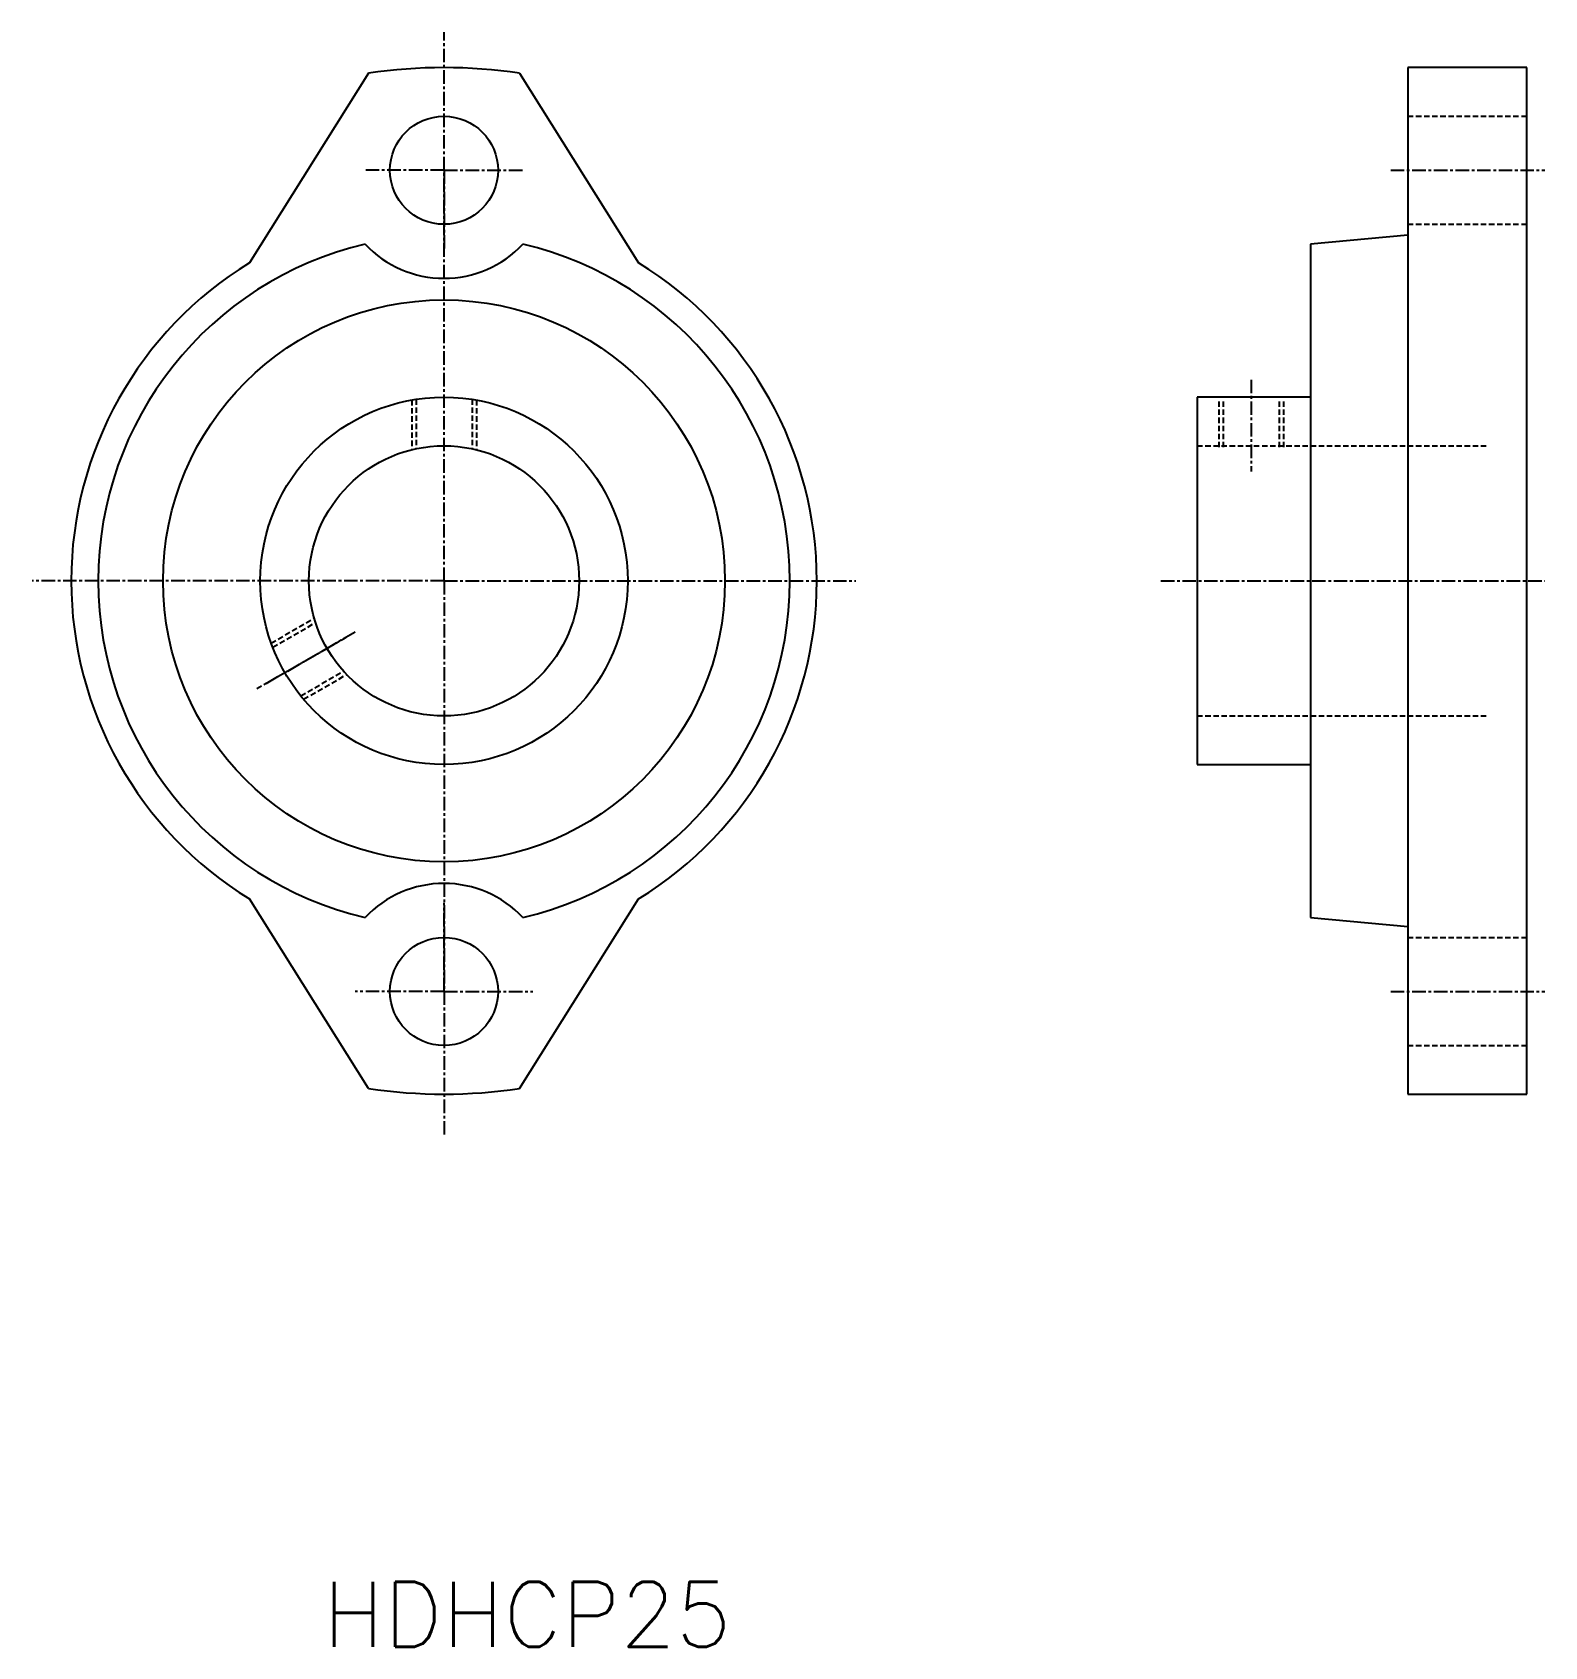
# Model space of a CAD drawing. Extents: x -22847 to -19844, y 30600 to 37216.
# Drawn here: x -22847.4 to -22707.5, y 37066.7 to 37216.1 of the extents above; entities outside this region: 1.
import ezdxf
from ezdxf.enums import TextEntityAlignment as Align

# ---------------------------------------------------------------- set-up
doc = ezdxf.new("R2010")
doc.units = 0
doc.header["$PDMODE"] = 1
doc.linetypes.add('CENTER', pattern=[2, 1.25, -0.25, 0.25, -0.25])
doc.linetypes.add('DASHED', pattern=[0.75, 0.5, -0.25])
doc.layers.get('0').update_dxf_attribs({"linetype": 'CONTINUOUS'})
doc.layers.add('CENTER', color=1, linetype='CENTER')
doc.styles.add('MISUMI', font='txt.shx')

msp = doc.modelspace()

# ---------------------------------------------------------------- linework, layer by layer
at = {"color": 7, "linetype": 'CONTINUOUS'}
for p, q in [((-22816.34, 37212.33), (-22827.34, 37194.78)), ((-22802.34, 37212.33), (-22791.34, 37194.78)), ((-22709.14, 37212.85), (-22720.14, 37212.85)), ((-22720.14, 37212.85), (-22720.14, 37117.85)), ((-22709.14, 37117.85), (-22709.14, 37212.85)), ((-22720.14, 37197.35), (-22729.14, 37196.51)), ((-22729.14, 37196.51), (-22729.14, 37134.19)), ((-22739.64, 37182.35), (-22739.64, 37148.35)), ((-22729.14, 37182.35), (-22739.64, 37182.35)), ((-22739.64, 37148.35), (-22729.14, 37148.35)), ((-22816.34, 37118.37), (-22827.34, 37135.92)), ((-22802.34, 37118.37), (-22791.34, 37135.92)), ((-22729.14, 37134.19), (-22720.14, 37133.35)), ((-22720.14, 37117.85), (-22709.14, 37117.85))]:
    msp.add_line(p, q, dxfattribs=at)
at = {"color": 3, "linetype": 'DASHED'}
for p, q in [((-22720.14, 37208.35), (-22709.14, 37208.35)), ((-22720.14, 37198.35), (-22709.14, 37198.35)), ((-22812.33, 37182.08), (-22812.33, 37177.49)), ((-22811.92, 37182.15), (-22811.92, 37177.58)), ((-22806.74, 37182.15), (-22806.74, 37177.58)), ((-22806.33, 37182.08), (-22806.33, 37177.48)), ((-22737.64, 37181.96), (-22737.64, 37177.46)), ((-22737.23, 37181.96), (-22737.23, 37177.46)), ((-22732.04, 37181.96), (-22732.04, 37177.46)), ((-22731.64, 37181.96), (-22731.64, 37177.46)), ((-22739.64, 37177.85), (-22712.64, 37177.85)), ((-22825.33, 37159.59), (-22821.35, 37161.89)), ((-22825.19, 37159.2), (-22821.23, 37161.49)), ((-22822.6, 37154.71), (-22818.64, 37157)), ((-22822.33, 37154.39), (-22818.35, 37156.69)), ((-22739.64, 37152.85), (-22712.64, 37152.85)), ((-22720.14, 37132.35), (-22709.14, 37132.35)), ((-22720.14, 37122.35), (-22709.14, 37122.35))]:
    msp.add_line(p, q, dxfattribs=at)
at = {"color": 7, "linetype": 'CONTINUOUS'}
for centre, radius in [((-22809.34, 37203.35), 5), ((-22809.34, 37165.35), 26), ((-22809.34, 37165.35), 17), ((-22809.34, 37165.35), 12.5), ((-22809.34, 37127.35), 5)]:
    msp.add_circle(centre, radius, dxfattribs=at)
for centre, radius, start, end in [((-22809.34, 37165.35), 47.5, 81.5255, 98.4745), ((-22809.34, 37165.35), 32, 103.1736, 256.8264), ((-22809.34, 37203.35), 10, 223.1736, 316.8264), ((-22809.34, 37165.35), 32, 283.1736, 76.8264), ((-22809.34, 37165.35), 34.5, 121.449, 238.551), ((-22809.34, 37165.35), 34.5, 301.449, 58.551), ((-22809.34, 37127.35), 10, 43.1736, 136.8264), ((-22809.34, 37165.35), 47.5, 261.5255, 278.4745)]:
    msp.add_arc(centre, radius, start, end, dxfattribs=at)
msp.add_point((-19844.35, 30599.58), dxfattribs=at)
at = {"layer": 'CENTER', "color": 1, "linetype": 'CENTER'}
for p, q in [((-22809.34, 37203.35), (-22809.34, 37216.12)), ((-22809.34, 37203.35), (-22816.79, 37203.35)), ((-22809.34, 37165.35), (-22809.34, 37203.46)), ((-22809.34, 37203.35), (-22801.89, 37203.35)), ((-22809.34, 37203.35), (-22809.34, 37195.9)), ((-22721.73, 37203.35), (-22707.48, 37203.35)), ((-22734.64, 37183.96), (-22734.64, 37175.46)), ((-22809.34, 37165.35), (-22847.44, 37165.35)), ((-22809.34, 37165.35), (-22771.23, 37165.35)), ((-22809.34, 37165.35), (-22809.34, 37127.24)), ((-22743, 37165.35), (-22707.48, 37165.35)), ((-22817.56, 37160.6), (-22826.66, 37155.35)), ((-22825.8, 37155.86), (-22818.43, 37160.11)), ((-22809.34, 37127.35), (-22809.34, 37135.56)), ((-22809.34, 37127.35), (-22817.55, 37127.35)), ((-22809.34, 37127.35), (-22801.12, 37127.35)), ((-22809.34, 37127.35), (-22809.34, 37114.02)), ((-22721.73, 37127.35), (-22707.48, 37127.35))]:
    msp.add_line(p, q, dxfattribs=at)

# ---------------------------------------------------------------- texts
at = {"color": 7, "linetype": 'CONTINUOUS', "style": 'MISUMI'}
msp.add_text('HDHCP25', height=6, dxfattribs=at).set_placement((-22801.65, 37066.71), align=Align.CENTER)

doc.saveas('drawing.dxf')
